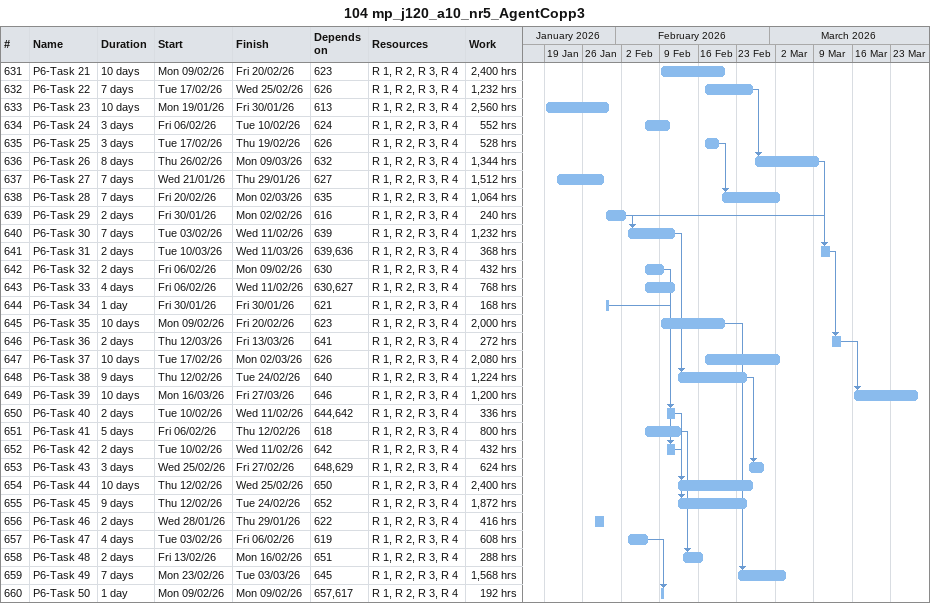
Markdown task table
104 mp_j120_a10_nr5_AgentCopp3

| ID | Task | Duration | Start | Finish | Predecessors | Resources | Work (h) |
|---|---|---|---|---|---|---|---|
| 631 | P6-Task 21 | 10d | 2026-02-09 | 2026-02-20 | 623 | R 1, R 2, R 3, R 4 | 2400 |
| 632 | P6-Task 22 | 7d | 2026-02-17 | 2026-02-25 | 626 | R 1, R 2, R 3, R 4 | 1232 |
| 633 | P6-Task 23 | 10d | 2026-01-19 | 2026-01-30 | 613 | R 1, R 2, R 3, R 4 | 2560 |
| 634 | P6-Task 24 | 3d | 2026-02-06 | 2026-02-10 | 624 | R 1, R 2, R 3, R 4 | 552 |
| 635 | P6-Task 25 | 3d | 2026-02-17 | 2026-02-19 | 626 | R 1, R 2, R 3, R 4 | 528 |
| 636 | P6-Task 26 | 8d | 2026-02-26 | 2026-03-09 | 632 | R 1, R 2, R 3, R 4 | 1344 |
| 637 | P6-Task 27 | 7d | 2026-01-21 | 2026-01-29 | 627 | R 1, R 2, R 3, R 4 | 1512 |
| 638 | P6-Task 28 | 7d | 2026-02-20 | 2026-03-02 | 635 | R 1, R 2, R 3, R 4 | 1064 |
| 639 | P6-Task 29 | 2d | 2026-01-30 | 2026-02-02 | 616 | R 1, R 2, R 3, R 4 | 240 |
| 640 | P6-Task 30 | 7d | 2026-02-03 | 2026-02-11 | 639 | R 1, R 2, R 3, R 4 | 1232 |
| 641 | P6-Task 31 | 2d | 2026-03-10 | 2026-03-11 | 639, 636 | R 1, R 2, R 3, R 4 | 368 |
| 642 | P6-Task 32 | 2d | 2026-02-06 | 2026-02-09 | 630 | R 1, R 2, R 3, R 4 | 432 |
| 643 | P6-Task 33 | 4d | 2026-02-06 | 2026-02-11 | 630, 627 | R 1, R 2, R 3, R 4 | 768 |
| 644 | P6-Task 34 | 1d | 2026-01-30 | 2026-01-30 | 621 | R 1, R 2, R 3, R 4 | 168 |
| 645 | P6-Task 35 | 10d | 2026-02-09 | 2026-02-20 | 623 | R 1, R 2, R 3, R 4 | 2000 |
| 646 | P6-Task 36 | 2d | 2026-03-12 | 2026-03-13 | 641 | R 1, R 2, R 3, R 4 | 272 |
| 647 | P6-Task 37 | 10d | 2026-02-17 | 2026-03-02 | 626 | R 1, R 2, R 3, R 4 | 2080 |
| 648 | P6-Task 38 | 9d | 2026-02-12 | 2026-02-24 | 640 | R 1, R 2, R 3, R 4 | 1224 |
| 649 | P6-Task 39 | 10d | 2026-03-16 | 2026-03-27 | 646 | R 1, R 2, R 3, R 4 | 1200 |
| 650 | P6-Task 40 | 2d | 2026-02-10 | 2026-02-11 | 644, 642 | R 1, R 2, R 3, R 4 | 336 |
| 651 | P6-Task 41 | 5d | 2026-02-06 | 2026-02-12 | 618 | R 1, R 2, R 3, R 4 | 800 |
| 652 | P6-Task 42 | 2d | 2026-02-10 | 2026-02-11 | 642 | R 1, R 2, R 3, R 4 | 432 |
| 653 | P6-Task 43 | 3d | 2026-02-25 | 2026-02-27 | 648, 629 | R 1, R 2, R 3, R 4 | 624 |
| 654 | P6-Task 44 | 10d | 2026-02-12 | 2026-02-25 | 650 | R 1, R 2, R 3, R 4 | 2400 |
| 655 | P6-Task 45 | 9d | 2026-02-12 | 2026-02-24 | 652 | R 1, R 2, R 3, R 4 | 1872 |
| 656 | P6-Task 46 | 2d | 2026-01-28 | 2026-01-29 | 622 | R 1, R 2, R 3, R 4 | 416 |
| 657 | P6-Task 47 | 4d | 2026-02-03 | 2026-02-06 | 619 | R 1, R 2, R 3, R 4 | 608 |
| 658 | P6-Task 48 | 2d | 2026-02-13 | 2026-02-16 | 651 | R 1, R 2, R 3, R 4 | 288 |
| 659 | P6-Task 49 | 7d | 2026-02-23 | 2026-03-03 | 645 | R 1, R 2, R 3, R 4 | 1568 |
| 660 | P6-Task 50 | 1d | 2026-02-09 | 2026-02-09 | 657, 617 | R 1, R 2, R 3, R 4 | 192 |
